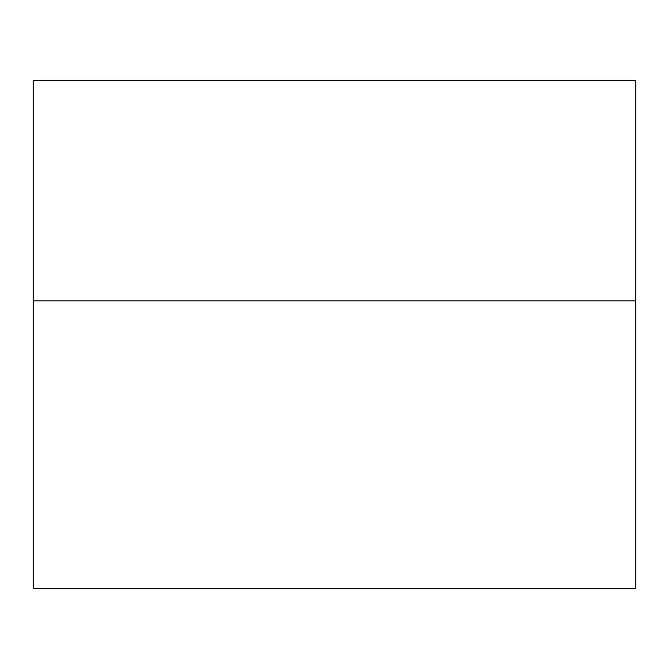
<?xml version="1.0" encoding="UTF-8"?>
<svg xmlns="http://www.w3.org/2000/svg" width="669" height="669" viewBox="0 0 669 669"><rect width="100%" height="100%" fill="white"/><g stroke="black" fill="none" stroke-linecap="round" stroke-linejoin="round"><path stroke-width="1" d="M33.45 300.69L635.55 300.69M635.55 80.489L33.45 80.489L33.45 588.511L635.55 588.511L635.55 80.489"/></g></svg>
